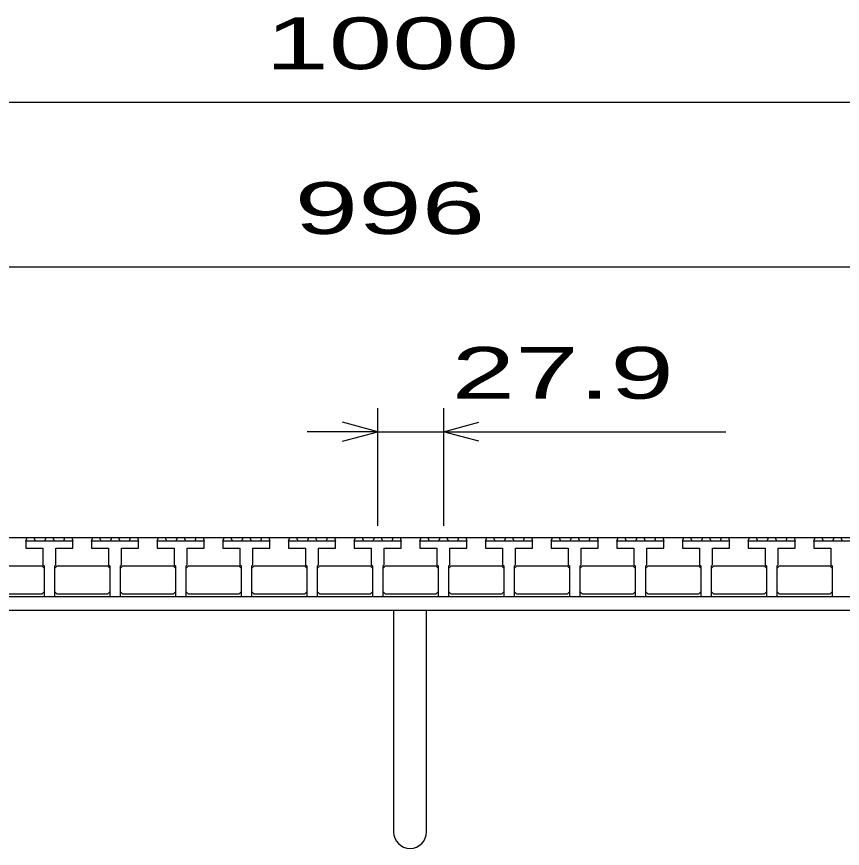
# Model space of a CAD drawing. Units: millimetres, scale not verified. Extents: x -1820 to 1731, y -1282 to 1054.
# Drawn here: x -1088.2 to -737.3, y -669 to -315.7 of the extents above; entities that cross this region are included whole.
import ezdxf
from ezdxf.enums import TextEntityAlignment as Align

# ---------------------------------------------------------------- set-up
doc = ezdxf.new("R2010")
doc.units = ezdxf.units.MM
doc.header["$LTSCALE"] = 10
for name, color, linetype, lineweight in [('16', 3, 'Continuous', 25), ('19', 6, 'Continuous', 25), ('22', 2, 'Continuous', 25)]:
    doc.layers.add(name, color=color, linetype=linetype, lineweight=lineweight)
doc.styles.add('ベクトル', font='')
doc.styles.get('ベクトル').set_extended_font_data('ベクトル')

msp = doc.modelspace()

# ---------------------------------------------------------------- linework, layer by layer
at = {"layer": '16'}
for p, q in [((-1419, -537), (-423, -537)), ((-1084.2, -538.5), (-1083.7, -537)), ((-1083.7, -537), (-1080.8, -537)), ((-1080.8, -537), (-1080.3, -538.5)), ((-1076.15, -538.5), (-1075.65, -537)), ((-1075.65, -537), (-1072.75, -537)), ((-1072.75, -537), (-1072.25, -538.5)), ((-1068.1, -538.5), (-1067.6, -537)), ((-1067.6, -537), (-1064.7, -537)), ((-1064.7, -537), (-1064.2, -538.5)), ((-1056.3, -538.5), (-1055.8, -537)), ((-1055.8, -537), (-1052.9, -537)), ((-1052.9, -537), (-1052.4, -538.5)), ((-1048.25, -538.5), (-1047.75, -537)), ((-1047.75, -537), (-1044.85, -537)), ((-1044.85, -537), (-1044.35, -538.5)), ((-1040.2, -538.5), (-1039.7, -537)), ((-1039.7, -537), (-1036.8, -537)), ((-1036.8, -537), (-1036.3, -538.5)), ((-1028.4, -538.5), (-1027.9, -537)), ((-1027.9, -537), (-1025, -537)), ((-1025, -537), (-1024.5, -538.5)), ((-1020.35, -538.5), (-1019.85, -537)), ((-1019.85, -537), (-1016.95, -537)), ((-1016.95, -537), (-1016.45, -538.5)), ((-1012.3, -538.5), (-1011.8, -537)), ((-1011.8, -537), (-1008.9, -537)), ((-1008.9, -537), (-1008.4, -538.5)), ((-1000.5, -538.5), (-1000, -537)), ((-1000, -537), (-997.1, -537)), ((-997.1, -537), (-996.6, -538.5)), ((-992.45, -538.5), (-991.95, -537)), ((-991.95, -537), (-989.05, -537)), ((-989.05, -537), (-988.55, -538.5)), ((-984.4, -538.5), (-983.9, -537)), ((-983.9, -537), (-981, -537)), ((-981, -537), (-980.5, -538.5)), ((-972.6, -538.5), (-972.1, -537)), ((-972.1, -537), (-969.2, -537)), ((-969.2, -537), (-968.7, -538.5)), ((-964.55, -538.5), (-964.05, -537)), ((-964.05, -537), (-961.15, -537)), ((-961.15, -537), (-960.65, -538.5)), ((-956.5, -538.5), (-956, -537)), ((-956, -537), (-953.1, -537)), ((-953.1, -537), (-952.6, -538.5)), ((-944.7, -538.5), (-944.2, -537)), ((-944.2, -537), (-941.3, -537)), ((-941.3, -537), (-940.8, -538.5)), ((-936.65, -538.5), (-936.15, -537)), ((-936.15, -537), (-933.25, -537)), ((-933.25, -537), (-932.75, -538.5)), ((-928.6, -538.5), (-928.1, -537)), ((-928.1, -537), (-925.2, -537)), ((-925.2, -537), (-924.7, -538.5)), ((-916.8, -538.5), (-916.3, -537)), ((-916.3, -537), (-913.4, -537)), ((-913.4, -537), (-912.9, -538.5)), ((-908.75, -538.5), (-908.25, -537)), ((-908.25, -537), (-905.35, -537)), ((-905.35, -537), (-904.85, -538.5)), ((-900.7, -538.5), (-900.2, -537)), ((-900.2, -537), (-897.3, -537)), ((-897.3, -537), (-896.8, -538.5)), ((-888.9, -538.5), (-888.4, -537)), ((-888.4, -537), (-885.5, -537)), ((-885.5, -537), (-885, -538.5)), ((-880.85, -538.5), (-880.35, -537)), ((-880.35, -537), (-877.45, -537)), ((-877.45, -537), (-876.95, -538.5)), ((-872.8, -538.5), (-872.3, -537)), ((-872.3, -537), (-869.4, -537)), ((-869.4, -537), (-868.9, -538.5)), ((-861, -538.5), (-860.5, -537)), ((-860.5, -537), (-857.6, -537)), ((-857.6, -537), (-857.1, -538.5)), ((-852.95, -538.5), (-852.45, -537)), ((-852.45, -537), (-849.55, -537)), ((-849.55, -537), (-849.05, -538.5)), ((-844.9, -538.5), (-844.4, -537)), ((-844.4, -537), (-841.5, -537)), ((-841.5, -537), (-841, -538.5)), ((-833.1, -538.5), (-832.6, -537)), ((-832.6, -537), (-829.7, -537)), ((-829.7, -537), (-829.2, -538.5)), ((-825.05, -538.5), (-824.55, -537)), ((-824.55, -537), (-821.65, -537)), ((-821.65, -537), (-821.15, -538.5)), ((-817, -538.5), (-816.5, -537)), ((-816.5, -537), (-813.6, -537)), ((-813.6, -537), (-813.1, -538.5)), ((-805.2, -538.5), (-804.7, -537)), ((-804.7, -537), (-801.8, -537)), ((-801.8, -537), (-801.3, -538.5)), ((-797.15, -538.5), (-796.65, -537)), ((-796.65, -537), (-793.75, -537)), ((-793.75, -537), (-793.25, -538.5)), ((-789.1, -538.5), (-788.6, -537)), ((-788.6, -537), (-785.7, -537)), ((-785.7, -537), (-785.2, -538.5)), ((-777.3, -538.5), (-776.8, -537)), ((-776.8, -537), (-773.9, -537)), ((-773.9, -537), (-773.4, -538.5)), ((-769.25, -538.5), (-768.75, -537)), ((-768.75, -537), (-765.85, -537)), ((-765.85, -537), (-765.35, -538.5)), ((-761.2, -538.5), (-760.7, -537)), ((-760.7, -537), (-757.8, -537)), ((-757.8, -537), (-757.3, -538.5)), ((-749.4, -538.5), (-748.9, -537)), ((-748.9, -537), (-746, -537)), ((-746, -537), (-745.5, -538.5)), ((-741.35, -538.5), (-740.85, -537)), ((-740.85, -537), (-737.95, -537)), ((-737.95, -537), (-737.45, -538.5)), ((-1084.2, -538.5), (-1084.2, -541.5)), ((-1064.2, -538.5), (-1084.2, -538.5)), ((-1064.2, -541.5), (-1064.2, -538.5)), ((-1056.3, -538.5), (-1056.3, -541.5)), ((-1036.3, -538.5), (-1056.3, -538.5)), ((-1036.3, -541.5), (-1036.3, -538.5)), ((-1028.4, -538.5), (-1028.4, -541.5)), ((-1008.4, -538.5), (-1028.4, -538.5)), ((-1008.4, -541.5), (-1008.4, -538.5)), ((-1000.5, -538.5), (-1000.5, -541.5)), ((-980.5, -538.5), (-1000.5, -538.5)), ((-980.5, -541.5), (-980.5, -538.5)), ((-972.6, -538.5), (-972.6, -541.5)), ((-952.6, -538.5), (-972.6, -538.5)), ((-952.6, -541.5), (-952.6, -538.5)), ((-944.7, -538.5), (-944.7, -541.5)), ((-924.7, -538.5), (-944.7, -538.5)), ((-924.7, -541.5), (-924.7, -538.5)), ((-916.8, -538.5), (-916.8, -541.5)), ((-896.8, -538.5), (-916.8, -538.5)), ((-896.8, -541.5), (-896.8, -538.5)), ((-888.9, -538.5), (-888.9, -541.5)), ((-868.9, -538.5), (-888.9, -538.5)), ((-868.9, -541.5), (-868.9, -538.5)), ((-861, -538.5), (-861, -541.5)), ((-841, -538.5), (-861, -538.5)), ((-841, -541.5), (-841, -538.5)), ((-833.1, -538.5), (-833.1, -541.5)), ((-813.1, -538.5), (-833.1, -538.5)), ((-813.1, -541.5), (-813.1, -538.5)), ((-805.2, -538.5), (-805.2, -541.5)), ((-785.2, -538.5), (-805.2, -538.5)), ((-785.2, -541.5), (-785.2, -538.5)), ((-777.3, -538.5), (-777.3, -541.5)), ((-757.3, -538.5), (-777.3, -538.5)), ((-757.3, -541.5), (-757.3, -538.5)), ((-749.4, -538.5), (-749.4, -541.5)), ((-729.4, -538.5), (-749.4, -538.5)), ((-1084.2, -541.5), (-1076.95, -541.5)), ((-1076.95, -541.5), (-1076.95, -548.5)), ((-1071.45, -548.5), (-1071.45, -541.5)), ((-1071.45, -541.5), (-1064.2, -541.5)), ((-1056.3, -541.5), (-1049.05, -541.5)), ((-1049.05, -541.5), (-1049.05, -548.5)), ((-1043.55, -548.5), (-1043.55, -541.5)), ((-1043.55, -541.5), (-1036.3, -541.5)), ((-1028.4, -541.5), (-1021.15, -541.5)), ((-1021.15, -541.5), (-1021.15, -548.5)), ((-1015.65, -548.5), (-1015.65, -541.5)), ((-1015.65, -541.5), (-1008.4, -541.5)), ((-1000.5, -541.5), (-993.25, -541.5)), ((-993.25, -541.5), (-993.25, -548.5)), ((-987.75, -548.5), (-987.75, -541.5)), ((-987.75, -541.5), (-980.5, -541.5)), ((-972.6, -541.5), (-965.35, -541.5)), ((-965.35, -541.5), (-965.35, -548.5)), ((-959.85, -548.5), (-959.85, -541.5)), ((-959.85, -541.5), (-952.6, -541.5)), ((-944.7, -541.5), (-937.45, -541.5)), ((-937.45, -541.5), (-937.45, -548.5)), ((-931.95, -548.5), (-931.95, -541.5)), ((-931.95, -541.5), (-924.7, -541.5)), ((-916.8, -541.5), (-909.55, -541.5)), ((-909.55, -541.5), (-909.55, -548.5)), ((-904.05, -548.5), (-904.05, -541.5)), ((-904.05, -541.5), (-896.8, -541.5)), ((-888.9, -541.5), (-881.65, -541.5)), ((-881.65, -541.5), (-881.65, -548.5)), ((-876.15, -548.5), (-876.15, -541.5)), ((-876.15, -541.5), (-868.9, -541.5)), ((-861, -541.5), (-853.75, -541.5)), ((-853.75, -541.5), (-853.75, -548.5)), ((-848.25, -548.5), (-848.25, -541.5)), ((-848.25, -541.5), (-841, -541.5)), ((-833.1, -541.5), (-825.85, -541.5)), ((-825.85, -541.5), (-825.85, -548.5)), ((-820.35, -548.5), (-820.35, -541.5)), ((-820.35, -541.5), (-813.1, -541.5)), ((-805.2, -541.5), (-797.95, -541.5)), ((-797.95, -541.5), (-797.95, -548.5)), ((-792.45, -548.5), (-792.45, -541.5)), ((-792.45, -541.5), (-785.2, -541.5)), ((-777.3, -541.5), (-770.05, -541.5)), ((-770.05, -541.5), (-770.05, -548.5)), ((-764.55, -548.5), (-764.55, -541.5)), ((-764.55, -541.5), (-757.3, -541.5)), ((-749.4, -541.5), (-742.15, -541.5)), ((-742.15, -541.5), (-742.15, -548.5)), ((-1098.85, -549), (-1077.45, -549)), ((-1077.45, -549), (-1076.45, -550)), ((-1076.95, -548.5), (-1076.45, -549)), ((-1076.45, -549), (-1076.45, -562)), ((-1071.95, -549), (-1071.45, -548.5)), ((-1071.95, -562), (-1071.95, -549)), ((-1071.95, -550), (-1070.95, -549)), ((-1070.95, -549), (-1049.55, -549)), ((-1049.55, -549), (-1048.55, -550)), ((-1049.05, -548.5), (-1048.55, -549)), ((-1048.55, -549), (-1048.55, -562)), ((-1044.05, -549), (-1043.55, -548.5)), ((-1044.05, -562), (-1044.05, -549)), ((-1044.05, -550), (-1043.05, -549)), ((-1043.05, -549), (-1021.65, -549)), ((-1021.65, -549), (-1020.65, -550)), ((-1021.15, -548.5), (-1020.65, -549)), ((-1020.65, -549), (-1020.65, -562)), ((-1016.15, -549), (-1015.65, -548.5)), ((-1016.15, -562), (-1016.15, -549)), ((-1016.15, -550), (-1015.15, -549)), ((-1015.15, -549), (-993.75, -549)), ((-993.75, -549), (-992.75, -550)), ((-993.25, -548.5), (-992.75, -549)), ((-992.75, -549), (-992.75, -562)), ((-988.25, -549), (-987.75, -548.5)), ((-988.25, -562), (-988.25, -549)), ((-988.25, -550), (-987.25, -549)), ((-987.25, -549), (-965.85, -549)), ((-965.85, -549), (-964.85, -550)), ((-965.35, -548.5), (-964.85, -549)), ((-964.85, -549), (-964.85, -562)), ((-960.35, -549), (-959.85, -548.5)), ((-960.35, -562), (-960.35, -549)), ((-960.35, -550), (-959.35, -549)), ((-959.35, -549), (-937.95, -549)), ((-937.95, -549), (-936.95, -550)), ((-937.45, -548.5), (-936.95, -549)), ((-936.95, -549), (-936.95, -562)), ((-932.45, -549), (-931.95, -548.5)), ((-932.45, -562), (-932.45, -549)), ((-932.45, -550), (-931.45, -549)), ((-931.45, -549), (-910.05, -549)), ((-910.05, -549), (-909.05, -550)), ((-909.55, -548.5), (-909.05, -549)), ((-909.05, -549), (-909.05, -562)), ((-904.55, -549), (-904.05, -548.5)), ((-904.55, -562), (-904.55, -549)), ((-904.55, -550), (-903.55, -549)), ((-903.55, -549), (-882.15, -549)), ((-882.15, -549), (-881.15, -550)), ((-881.65, -548.5), (-881.15, -549)), ((-881.15, -549), (-881.15, -562)), ((-876.65, -549), (-876.15, -548.5)), ((-876.65, -562), (-876.65, -549)), ((-876.65, -550), (-875.65, -549)), ((-875.65, -549), (-854.25, -549)), ((-854.25, -549), (-853.25, -550)), ((-853.75, -548.5), (-853.25, -549)), ((-853.25, -549), (-853.25, -562)), ((-848.75, -549), (-848.25, -548.5)), ((-848.75, -562), (-848.75, -549)), ((-848.75, -550), (-847.75, -549)), ((-847.75, -549), (-826.35, -549)), ((-826.35, -549), (-825.35, -550)), ((-825.85, -548.5), (-825.35, -549)), ((-825.35, -549), (-825.35, -562)), ((-820.85, -549), (-820.35, -548.5)), ((-820.85, -562), (-820.85, -549)), ((-820.85, -550), (-819.85, -549)), ((-819.85, -549), (-798.45, -549)), ((-798.45, -549), (-797.45, -550)), ((-797.95, -548.5), (-797.45, -549)), ((-797.45, -549), (-797.45, -562)), ((-792.95, -549), (-792.45, -548.5)), ((-792.95, -562), (-792.95, -549)), ((-792.95, -550), (-791.95, -549)), ((-791.95, -549), (-770.55, -549)), ((-770.55, -549), (-769.55, -550)), ((-770.05, -548.5), (-769.55, -549)), ((-769.55, -549), (-769.55, -562)), ((-765.05, -549), (-764.55, -548.5)), ((-765.05, -562), (-765.05, -549)), ((-765.05, -550), (-764.05, -549)), ((-764.05, -549), (-742.65, -549)), ((-742.65, -549), (-741.65, -550)), ((-742.15, -548.5), (-741.65, -549)), ((-741.65, -549), (-741.65, -562)), ((-1077.45, -561), (-1098.85, -561)), ((-1076.45, -560), (-1077.45, -561)), ((-1070.95, -561), (-1071.95, -560)), ((-1049.55, -561), (-1070.95, -561)), ((-1048.55, -560), (-1049.55, -561)), ((-1043.05, -561), (-1044.05, -560)), ((-1021.65, -561), (-1043.05, -561)), ((-1020.65, -560), (-1021.65, -561)), ((-1015.15, -561), (-1016.15, -560)), ((-993.75, -561), (-1015.15, -561)), ((-992.75, -560), (-993.75, -561)), ((-987.25, -561), (-988.25, -560)), ((-965.85, -561), (-987.25, -561)), ((-964.85, -560), (-965.85, -561)), ((-959.35, -561), (-960.35, -560)), ((-937.95, -561), (-959.35, -561)), ((-936.95, -560), (-937.95, -561)), ((-931.45, -561), (-932.45, -560)), ((-910.05, -561), (-931.45, -561)), ((-909.05, -560), (-910.05, -561)), ((-903.55, -561), (-904.55, -560)), ((-882.15, -561), (-903.55, -561)), ((-881.15, -560), (-882.15, -561)), ((-875.65, -561), (-876.65, -560)), ((-854.25, -561), (-875.65, -561)), ((-853.25, -560), (-854.25, -561)), ((-847.75, -561), (-848.75, -560)), ((-826.35, -561), (-847.75, -561)), ((-825.35, -560), (-826.35, -561)), ((-819.85, -561), (-820.85, -560)), ((-798.45, -561), (-819.85, -561)), ((-797.45, -560), (-798.45, -561)), ((-791.95, -561), (-792.95, -560)), ((-770.55, -561), (-791.95, -561)), ((-769.55, -560), (-770.55, -561)), ((-764.05, -561), (-765.05, -560)), ((-742.65, -561), (-764.05, -561)), ((-741.65, -560), (-742.65, -561)), ((-1419, -562), (-423, -562)), ((-1076.45, -562), (-1071.95, -562)), ((-1048.55, -562), (-1044.05, -562)), ((-1020.65, -562), (-1016.15, -562)), ((-992.75, -562), (-988.25, -562)), ((-964.85, -562), (-960.35, -562)), ((-936.95, -562), (-932.45, -562)), ((-909.05, -562), (-904.55, -562)), ((-881.15, -562), (-876.65, -562)), ((-853.25, -562), (-848.75, -562)), ((-825.35, -562), (-820.85, -562)), ((-797.45, -562), (-792.95, -562)), ((-769.55, -562), (-765.05, -562)), ((-741.65, -562), (-737.15, -562))]:
    msp.add_line(p, q, dxfattribs=at)
at = {"layer": '19'}
for p, q in [((-1421, -562), (-421, -562)), ((-421, -568), (-1421, -568)), ((-928, -568), (-928, -662)), ((-914, -662), (-914, -568))]:
    msp.add_line(p, q, dxfattribs=at)
msp.add_arc((-921, -662), 7, 180, 0, dxfattribs=at)
at = {"layer": '22', "color": 4}
for p, q in [((-1421, -352), (-421, -352)), ((-1419, -422), (-423, -422)), ((-934.7, -532), (-934.7, -482)), ((-906.8, -482), (-906.8, -532)), ((-934.7, -492), (-949.7, -488)), ((-906.8, -492), (-891.8, -488)), ((-934.7, -492), (-964.7, -492)), ((-949.7, -496), (-934.7, -492)), ((-934.7, -492), (-906.8, -492)), ((-891.8, -496), (-906.8, -492)), ((-906.8, -492), (-786.8, -492))]:
    msp.add_line(p, q, dxfattribs=at)

# ---------------------------------------------------------------- texts
at = {"layer": '22', "style": 'ベクトル', "width": 1.65}
for s, p in [(' 1000 ', (-996, -327)), (' 996 ', (-983.5, -397)), (' 27.9 ', (-916.8, -467))]:
    msp.add_text(s, height=21.99, dxfattribs=at).set_placement(p, align=Align.MIDDLE_LEFT)

doc.saveas('drawing.dxf')
